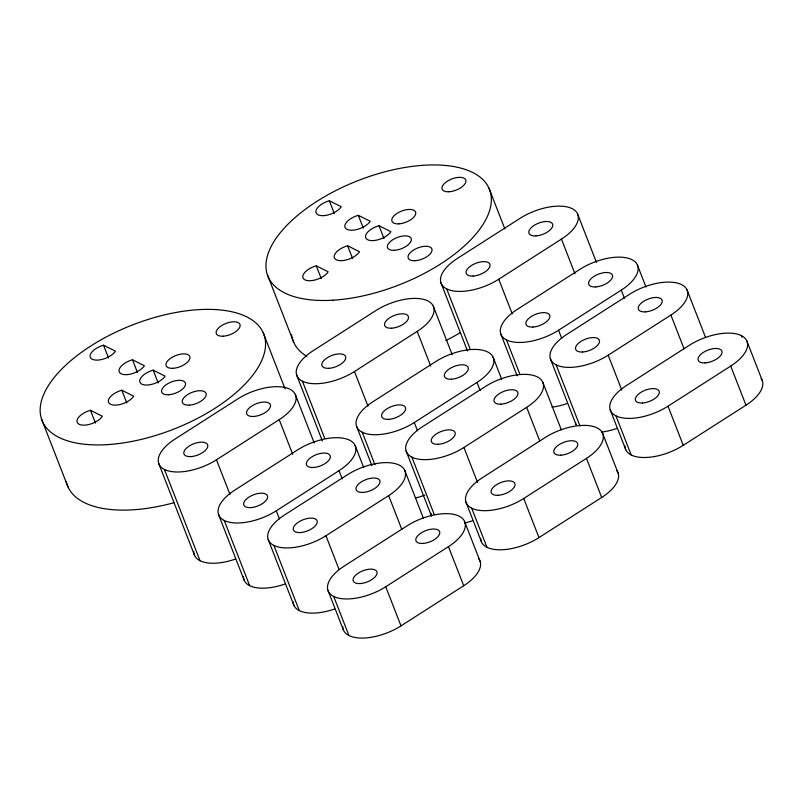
<?xml version="1.0" encoding="UTF-8"?>
<svg xmlns="http://www.w3.org/2000/svg" width="803" height="803" viewBox="0 0 803 803"><rect width="100%" height="100%" fill="white"/><g stroke="black" fill="none" stroke-linecap="round" stroke-linejoin="round"><path stroke-width="1.2" d="M164.434 469.454A39.658 18.68 -21.3 0 0 216.479 459.788L279.203 419.658A39.658 18.68 -21.3 0 0 289.883 389.204A39.658 18.68 -21.3 0 0 237.839 398.88L175.114 439A39.658 18.68 -21.3 0 0 164.434 469.454L200.017 560.715M302.42 381.184A39.658 18.68 -21.3 0 0 354.474 371.508L417.199 331.388A39.658 18.68 -21.3 0 0 427.869 300.934A39.658 18.68 -21.3 0 0 375.824 310.61L313.1 350.73A39.658 18.68 -21.3 0 0 302.42 381.184L324.663 438.227M446.689 288.899A39.658 18.68 -21.3 0 0 498.733 279.233L561.458 239.103A39.658 18.68 -21.3 0 0 572.137 208.65A39.658 18.68 -21.3 0 0 520.093 218.326L457.369 258.446A39.658 18.68 -21.3 0 0 446.689 288.899L470.267 349.365M224.238 520.464A39.658 18.68 -21.3 0 0 276.282 510.798L339.007 470.678A39.658 18.68 -21.3 0 0 349.686 440.225A39.658 18.68 -21.3 0 0 297.642 449.891L234.918 490.021A39.658 18.68 -21.3 0 0 224.238 520.464L249.653 585.658M362.233 432.195A39.658 18.68 -21.3 0 0 414.278 422.529L477.002 382.409A39.658 18.68 -21.3 0 0 487.682 351.955A39.658 18.68 -21.3 0 0 435.638 361.621L372.913 401.741A39.658 18.68 -21.3 0 0 362.233 432.195L374.941 464.796M506.492 339.92A39.658 18.68 -21.3 0 0 558.547 330.244L621.271 290.124A39.658 18.68 -21.3 0 0 631.941 259.67A39.658 18.68 -21.3 0 0 579.896 269.336L517.172 309.466A39.658 18.68 -21.3 0 0 506.492 339.92L520.003 374.549M273.883 545.408A39.658 18.68 -21.3 0 0 325.928 535.742L388.652 495.612A39.658 18.68 -21.3 0 0 399.332 465.158A39.658 18.68 -21.3 0 0 347.287 474.834L284.563 514.954A39.658 18.68 -21.3 0 0 273.883 545.408L299.298 610.601M411.879 457.138A39.658 18.68 -21.3 0 0 463.923 447.472L526.648 407.342A39.658 18.68 -21.3 0 0 537.317 376.888A39.658 18.68 -21.3 0 0 485.273 386.564L422.549 426.684A39.658 18.68 -21.3 0 0 411.879 457.138L434.112 514.181M556.138 364.853A39.658 18.68 -21.3 0 0 608.182 355.187L670.906 315.067A39.658 18.68 -21.3 0 0 681.586 284.613A39.658 18.68 -21.3 0 0 629.542 294.279L566.818 334.399A39.658 18.68 -21.3 0 0 556.138 364.853L579.967 425.971M333.687 596.428A39.658 18.68 -21.3 0 0 385.731 586.752L448.455 546.632A39.658 18.68 -21.3 0 0 459.135 516.178A39.658 18.68 -21.3 0 0 407.091 525.845L344.367 565.974A39.658 18.68 -21.3 0 0 333.687 596.428L348.944 635.534M471.682 508.158A39.658 18.68 -21.3 0 0 523.727 498.482L586.451 458.362A39.658 18.68 -21.3 0 0 597.131 427.909A39.658 18.68 -21.3 0 0 545.086 437.575L482.362 477.705A39.658 18.68 -21.3 0 0 471.682 508.158L486.929 547.265M615.951 415.874A39.658 18.68 -21.3 0 0 667.996 406.198L730.72 366.078A39.658 18.68 -21.3 0 0 741.39 335.624A39.658 18.68 -21.3 0 0 689.345 345.29L626.621 385.42A39.658 18.68 -21.3 0 0 615.951 415.874L631.198 454.99M342.73 626.581A39.658 18.68 -21.3 0 0 362.554 638.064A39.658 18.68 -21.3 0 0 400.988 625.868L463.712 585.748A39.658 18.68 -21.3 0 0 478.869 558.928M480.726 538.311A39.658 18.68 -21.3 0 0 500.55 549.794A39.658 18.68 -21.3 0 0 538.974 537.598L601.698 497.479A39.658 18.68 -21.3 0 0 616.865 470.658M624.995 446.026A39.658 18.68 -21.3 0 0 644.819 457.509A39.658 18.68 -21.3 0 0 683.243 445.314L745.967 405.194A39.658 18.68 -21.3 0 0 761.124 378.374M329.35 200.77L341.235 206.742A13.882 6.534 -21.3 0 1 325.616 215.435A13.882 6.534 -21.3 0 1 316.001 210.607A13.882 6.534 -21.3 0 1 329.35 200.77L334.339 213.578M358.309 215.324L370.193 221.287A13.882 6.534 -21.3 0 1 354.575 229.979A13.882 6.534 -21.3 0 1 344.959 225.151A13.882 6.534 -21.3 0 1 358.309 215.324L363.297 228.122M378.996 225.713L390.87 231.686A13.882 6.534 -21.3 0 1 375.262 240.378A13.882 6.534 -21.3 0 1 365.646 235.54A13.882 6.534 -21.3 0 1 378.996 225.713L383.985 238.521M347.629 245.778L359.513 251.74A13.882 6.534 -21.3 0 1 343.895 260.433A13.882 6.534 -21.3 0 1 334.279 255.605A13.882 6.534 -21.3 0 1 347.629 245.778L352.617 258.576M316.272 265.833L328.146 271.805A13.882 6.534 -21.3 0 1 312.538 280.498A13.882 6.534 -21.3 0 1 302.922 275.67A13.882 6.534 -21.3 0 1 316.272 265.833L321.26 278.641M103.547 345.22L115.431 351.182A13.882 6.534 -21.3 0 1 99.813 359.874A13.882 6.534 -21.3 0 1 90.197 355.046A13.882 6.534 -21.3 0 1 103.547 345.22L108.535 358.018M132.505 359.764L144.379 365.736A13.882 6.534 -21.3 0 1 128.771 374.429A13.882 6.534 -21.3 0 1 119.155 369.591A13.882 6.534 -21.3 0 1 132.505 359.764L137.494 372.572M153.182 370.153L165.067 376.125A13.882 6.534 -21.3 0 1 149.458 384.818A13.882 6.534 -21.3 0 1 139.842 379.99A13.882 6.534 -21.3 0 1 153.182 370.153L158.181 382.961M121.825 390.218L133.71 396.19A13.882 6.534 -21.3 0 1 118.091 404.883A13.882 6.534 -21.3 0 1 108.475 400.045A13.882 6.534 -21.3 0 1 121.825 390.218L126.814 403.026M90.458 410.283L102.342 416.245A13.882 6.534 -21.3 0 1 86.734 424.938A13.882 6.534 -21.3 0 1 77.118 420.11A13.882 6.534 -21.3 0 1 90.458 410.283L95.457 423.081M746.81 340.863L762.388 380.843M741.39 335.624L742.032 337.25M730.72 366.078L745.967 405.194M686.997 289.843L705.606 337.571M670.906 315.067L684.066 348.823M637.351 264.9L645.983 287.022M667.996 406.198L683.243 445.314M621.271 290.124L624.443 298.274M577.548 213.889L596.468 262.41M608.182 355.187L621.803 390.107M561.458 239.103L574.968 273.763M610.2 409.771L625.788 449.75M602.541 433.138L618.129 473.128M558.547 330.244L561.719 338.394M488.977 188.223L504.866 228.965M550.386 358.75L576.142 424.807A39.658 18.68 -21.3 0 1 575.56 423.03M586.451 458.362L601.698 497.479M542.738 382.128L561.337 429.856M498.733 279.233L512.244 313.883M500.751 333.817L517.092 375.724M526.648 407.342L539.807 441.108M493.092 357.184L501.714 379.307M440.937 282.797L467.517 350.961M523.727 498.482L538.974 537.598M477.002 382.409L480.184 390.559M433.279 306.174L452.199 354.695M463.923 447.472L477.534 482.392M417.199 331.388L430.709 366.048M465.931 502.056L481.519 542.035M464.546 521.408L480.134 561.397M414.278 422.529L417.46 430.679M448.455 546.632L463.712 585.748M406.127 451.035L431.542 516.229M404.742 470.397L423.352 518.126M354.474 371.508L367.985 406.167M388.652 495.612L401.811 529.378M356.482 426.092L371.919 465.68M355.097 445.454L363.719 467.577M267.329 274.586L293.757 342.379M385.731 586.752L400.988 625.868M339.007 470.678L342.188 478.829M296.678 375.081L322.344 440.927M295.293 394.444L314.214 442.965M263.173 332.673L285.065 388.823M325.928 535.742L339.087 569.498M279.203 419.658L292.714 454.317M327.945 590.325L343.523 630.305M276.282 510.798L279.464 518.949M268.132 539.305L293.888 605.362M216.479 459.788L229.989 494.437M218.486 514.372L244.242 580.428M158.683 463.351L194.607 555.485M41.525 419.025L67.954 486.829M334.63 608.985A39.658 18.68 -21.3 0 1 293.095 601.638M472.626 520.715A39.658 18.68 -21.3 0 1 464.947 522.984M431.291 515.315A39.658 18.68 -21.3 0 1 431.081 513.368M424.847 495.1A39.658 18.68 -21.3 0 1 415.302 498.041M616.885 428.431A39.658 18.68 -21.3 0 1 601.608 432.104M567.239 403.487A39.658 18.68 -21.3 0 1 551.962 407.171M284.985 584.042A39.658 18.68 -21.3 0 1 243.45 576.705M235.349 559.099A39.658 18.68 -21.3 0 1 193.814 551.761M174.09 502.688A118.974 56.039 -21.3 0 1 66.197 481.489M460.38 332.623A118.974 56.039 -21.3 0 1 445.755 340.633M306.776 356.311A118.974 56.039 -21.3 0 1 291.609 334.761M363.086 492.42A12.687 5.982 -21.3 0 0 379.919 481.047A12.687 5.982 -21.3 0 0 360.888 482.201A12.687 5.982 -21.3 0 0 363.086 492.42M300.362 532.55A12.687 5.982 -21.3 0 0 317.195 521.177A12.687 5.982 -21.3 0 0 298.164 522.321A12.687 5.982 -21.3 0 0 300.362 532.55M501.082 404.15A12.687 5.982 -21.3 0 0 517.915 392.777A12.687 5.982 -21.3 0 0 498.884 393.932A12.687 5.982 -21.3 0 0 501.082 404.15M438.358 444.28A12.687 5.982 -21.3 0 0 455.191 432.897A12.687 5.982 -21.3 0 0 436.159 434.052A12.687 5.982 -21.3 0 0 438.358 444.28M451.437 379.217A12.687 5.982 -21.3 0 0 468.269 367.834A12.687 5.982 -21.3 0 0 449.238 368.989A12.687 5.982 -21.3 0 0 451.437 379.217M388.712 419.337A12.687 5.982 -21.3 0 0 405.545 407.964A12.687 5.982 -21.3 0 0 386.514 409.108A12.687 5.982 -21.3 0 0 388.712 419.337M645.351 311.865A12.687 5.982 -21.3 0 0 662.174 300.493A12.687 5.982 -21.3 0 0 643.143 301.647A12.687 5.982 -21.3 0 0 645.351 311.865M582.627 351.995A12.687 5.982 -21.3 0 0 599.46 340.623A12.687 5.982 -21.3 0 0 580.418 341.767A12.687 5.982 -21.3 0 0 582.627 351.995M595.706 286.932A12.687 5.982 -21.3 0 0 612.538 275.559A12.687 5.982 -21.3 0 0 593.507 276.704A12.687 5.982 -21.3 0 0 595.706 286.932M532.981 327.052A12.687 5.982 -21.3 0 0 549.814 315.679A12.687 5.982 -21.3 0 0 530.783 316.834A12.687 5.982 -21.3 0 0 532.981 327.052M313.451 467.487A12.687 5.982 -21.3 0 0 330.284 456.114A12.687 5.982 -21.3 0 0 311.253 457.258A12.687 5.982 -21.3 0 0 313.451 467.487M250.727 507.606A12.687 5.982 -21.3 0 0 267.56 496.234A12.687 5.982 -21.3 0 0 248.528 497.388A12.687 5.982 -21.3 0 0 250.727 507.606M422.9 543.44A12.687 5.982 -21.3 0 0 439.733 532.068A12.687 5.982 -21.3 0 0 420.702 533.212A12.687 5.982 -21.3 0 0 422.9 543.44M360.176 583.56A12.687 5.982 -21.3 0 0 377.008 572.188A12.687 5.982 -21.3 0 0 357.977 573.342A12.687 5.982 -21.3 0 0 360.176 583.56M560.885 455.171A12.687 5.982 -21.3 0 0 577.718 443.798A12.687 5.982 -21.3 0 0 558.687 444.942A12.687 5.982 -21.3 0 0 560.885 455.171M498.171 495.29A12.687 5.982 -21.3 0 0 514.994 483.918A12.687 5.982 -21.3 0 0 495.963 485.072A12.687 5.982 -21.3 0 0 498.171 495.29M705.154 362.886A12.687 5.982 -21.3 0 0 721.987 351.513A12.687 5.982 -21.3 0 0 702.956 352.658A12.687 5.982 -21.3 0 0 705.154 362.886M642.43 403.006A12.687 5.982 -21.3 0 0 659.263 391.633A12.687 5.982 -21.3 0 0 640.232 392.787A12.687 5.982 -21.3 0 0 642.43 403.006M391.633 328.196A12.687 5.982 -21.3 0 0 408.466 316.824A12.687 5.982 -21.3 0 0 389.435 317.978A12.687 5.982 -21.3 0 0 391.633 328.196M328.909 368.316A12.687 5.982 -21.3 0 0 345.742 356.944A12.687 5.982 -21.3 0 0 326.711 358.098A12.687 5.982 -21.3 0 0 328.909 368.316M535.892 235.911A12.687 5.982 -21.3 0 0 552.725 224.539A12.687 5.982 -21.3 0 0 533.694 225.693A12.687 5.982 -21.3 0 0 535.892 235.911M473.178 276.041A12.687 5.982 -21.3 0 0 490.001 264.659A12.687 5.982 -21.3 0 0 470.97 265.813A12.687 5.982 -21.3 0 0 473.178 276.041M253.638 416.466A12.687 5.982 -21.3 0 0 270.47 405.093A12.687 5.982 -21.3 0 0 251.439 406.248A12.687 5.982 -21.3 0 0 253.638 416.466M190.913 456.596A12.687 5.982 -21.3 0 0 207.746 445.213A12.687 5.982 -21.3 0 0 188.715 446.368A12.687 5.982 -21.3 0 0 190.913 456.596M107.13 444.641A118.974 56.039 -21.3 0 0 264.93 338.013A118.974 56.039 -21.3 0 0 86.503 348.803A118.974 56.039 -21.3 0 0 107.13 444.641M189.347 405.134A12.687 5.982 -21.3 0 0 206.18 393.761A12.687 5.982 -21.3 0 0 187.149 394.915A12.687 5.982 -21.3 0 0 189.347 405.134M168.66 394.745A12.687 5.982 -21.3 0 0 185.493 383.372A12.687 5.982 -21.3 0 0 166.462 384.517A12.687 5.982 -21.3 0 0 168.66 394.745M173.067 368.306A12.687 5.982 -21.3 0 0 189.899 356.923A12.687 5.982 -21.3 0 0 170.868 358.078A12.687 5.982 -21.3 0 0 173.067 368.306M223.244 336.206A12.687 5.982 -21.3 0 0 240.077 324.834A12.687 5.982 -21.3 0 0 221.046 325.978A12.687 5.982 -21.3 0 0 223.244 336.206M332.934 300.202A118.974 56.039 -21.3 0 0 490.733 193.563A118.974 56.039 -21.3 0 0 312.307 204.363A118.974 56.039 -21.3 0 0 332.934 300.202M415.151 260.694A12.687 5.982 -21.3 0 0 431.984 249.321A12.687 5.982 -21.3 0 0 412.953 250.466A12.687 5.982 -21.3 0 0 415.151 260.694M394.464 250.295A12.687 5.982 -21.3 0 0 411.297 238.923A12.687 5.982 -21.3 0 0 392.265 240.077A12.687 5.982 -21.3 0 0 394.464 250.295M398.87 223.856A12.687 5.982 -21.3 0 0 415.703 212.484A12.687 5.982 -21.3 0 0 396.672 213.638A12.687 5.982 -21.3 0 0 398.87 223.856M449.048 191.756A12.687 5.982 -21.3 0 0 465.881 180.384A12.687 5.982 -21.3 0 0 446.849 181.538A12.687 5.982 -21.3 0 0 449.048 191.756"/></g></svg>
